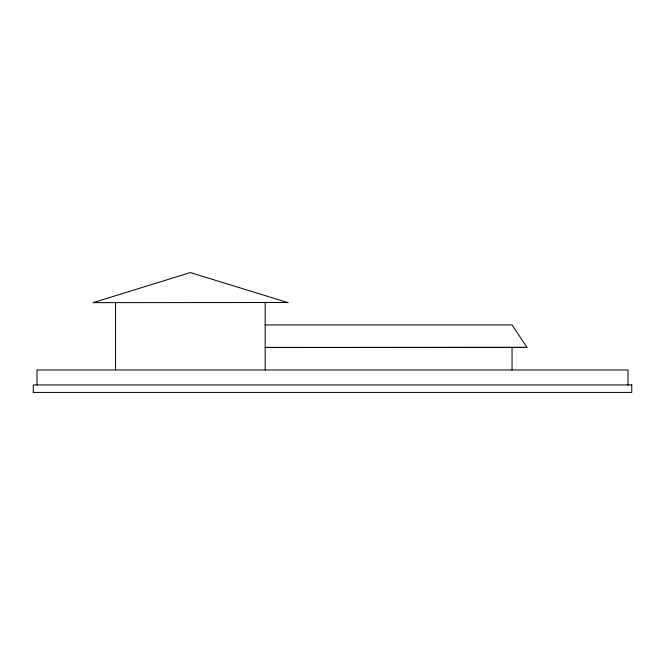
<?xml version="1.0" encoding="UTF-8"?>
<svg xmlns="http://www.w3.org/2000/svg" width="665" height="665" viewBox="0 0 665 665"><rect width="100%" height="100%" fill="white"/><g stroke="black" fill="none" stroke-linecap="round" stroke-linejoin="round"><path stroke-width="1" d="M265.169 324.944L512.05 324.944L527.013 347.388L265.169 347.537L265.169 369.981M527.013 347.388L265.169 347.388L265.169 302.65M288.095 302.65L190.356 272.575L93.1 302.65L287.613 302.5M628.009 384.944L628.009 369.981L36.991 369.981L36.991 384.944M512.05 347.537L512.05 369.981M115.544 302.65L115.544 369.723M631.75 384.944L33.25 384.944L33.25 392.425L631.75 392.425L631.75 384.944"/></g></svg>
